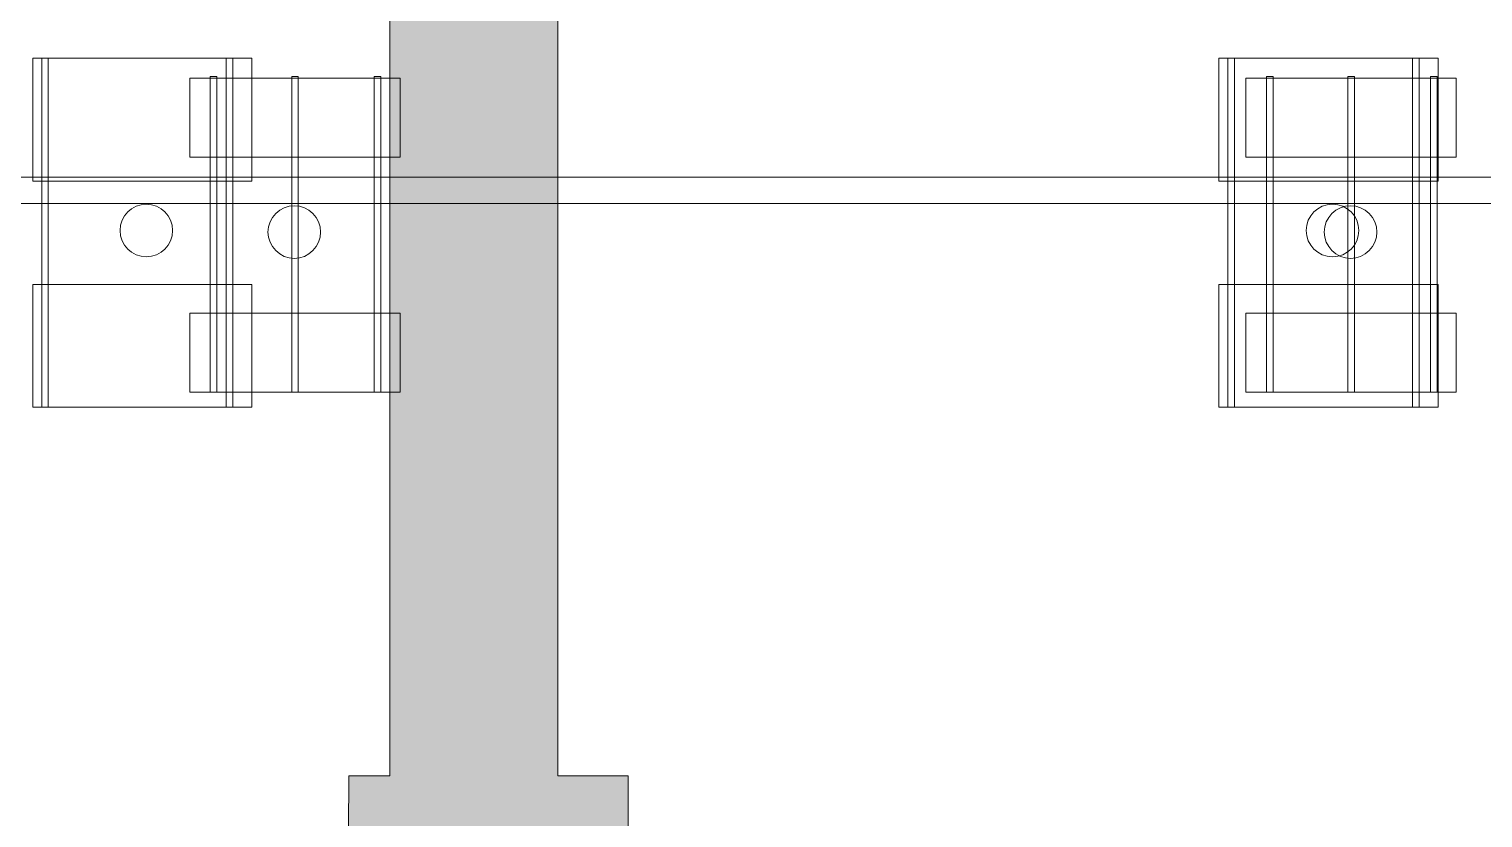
# Model space of a CAD drawing. Header units: inches. Extents: x -10671 to 1761, y -674 to 7170.
# Drawn here: x -3679.6 to -3347.9, y 2934.8 to 3114.8 of the extents above; entities that cross this region are included whole.
import ezdxf

# ---------------------------------------------------------------- set-up
doc = ezdxf.new("R2010")
doc.units = ezdxf.units.IN
doc.header["$LTSCALE"] = 19.2
doc.header["$MEASUREMENT"] = 0
for name, color, linetype, lineweight, true_color in [('PDF', 6, 'Continuous', 5, 0xff00ff), ('Venue-Ceiling-HVAC', 7, 'Continuous', 5, 0xbbbbbb), ('Venue-Rigging Steel-High', 7, 'Continuous', 5, 0x800000)]:
    doc.layers.add(name, color=color, linetype=linetype, lineweight=lineweight, true_color=true_color)
doc.layers.add('Venue-Ceiling-Lights', color=7, linetype='Continuous', lineweight=5)

# ---------------------------------------------------------------- blocks, each defined once
blk = doc.blocks.new('Group-1640-1')
at = {"layer": 'PDF'}
for points, invisible_edges in [([(-3383.96, 3067.36, 398), (-3383.07, 3071.87, 398), (-3381.41, 3073.52, 398), (-3383.96, 3067.36, 398)], 15), ([(-3382.32, 3064.29, 398), (-3383.96, 3067.36, 398), (-3381.41, 3073.52, 398), (-3382.32, 3064.29, 398)], 15), ([(-3383.96, 3069.7, 398), (-3383.62, 3070.83, 398), (-3383.07, 3071.87, 398), (-3383.96, 3069.7, 398)], 12), ([(-3383.96, 3067.36, 398), (-3383.96, 3069.7, 398), (-3383.07, 3071.87, 398), (-3383.96, 3067.36, 398)], 15), ([(-3383.07, 3071.87, 388), (-3383.62, 3070.83, 388), (-3383.96, 3069.7, 388), (-3383.07, 3071.87, 388)], 12), ([(-3383.07, 3071.87, 388), (-3383.96, 3069.7, 388), (-3383.96, 3067.36, 388), (-3383.07, 3071.87, 388)], 15), ([(-3383.07, 3071.87, 388), (-3383.96, 3067.36, 388), (-3382.32, 3064.29, 388), (-3383.07, 3071.87, 388)], 15), ([(-3379.25, 3074.42, 388), (-3381.41, 3073.52, 388), (-3383.07, 3071.87, 388), (-3379.25, 3074.42, 388)], 15), ([(-3374.74, 3073.52, 388), (-3379.25, 3074.42, 388), (-3383.07, 3071.87, 388), (-3374.74, 3073.52, 388)], 15), ([(-3383.07, 3071.87, 398), (-3382.32, 3072.78, 398), (-3381.41, 3073.52, 398), (-3383.07, 3071.87, 398)], 12), ([(-3381.41, 3073.52, 388), (-3382.32, 3072.78, 388), (-3383.07, 3071.87, 388), (-3381.41, 3073.52, 388)], 12), ([(-3375.78, 3062.99, 388), (-3374.74, 3073.52, 388), (-3383.07, 3071.87, 388), (-3375.78, 3062.99, 388)], 15), ([(-3383.07, 3071.87, 388), (-3382.32, 3064.29, 388), (-3375.78, 3062.99, 388), (-3383.07, 3071.87, 388)], 15), ([(-3381.41, 3073.52, 398), (-3372.19, 3067.36, 398), (-3382.32, 3064.29, 398), (-3381.41, 3073.52, 398)], 15), ([(-3381.41, 3073.52, 398), (-3380.37, 3074.08, 398), (-3379.25, 3074.42, 398), (-3381.41, 3073.52, 398)], 12), ([(-3381.41, 3073.52, 398), (-3379.25, 3074.42, 398), (-3376.91, 3074.42, 398), (-3381.41, 3073.52, 398)], 15), ([(-3381.41, 3073.52, 398), (-3376.91, 3074.42, 398), (-3372.19, 3067.36, 398), (-3381.41, 3073.52, 398)], 15), ([(-3379.25, 3074.42, 388), (-3380.37, 3074.08, 388), (-3381.41, 3073.52, 388), (-3379.25, 3074.42, 388)], 12), ([(-3379.25, 3074.42, 398), (-3378.08, 3074.53, 398), (-3376.91, 3074.42, 398), (-3379.25, 3074.42, 398)], 12), ([(-3376.91, 3074.42, 388), (-3378.08, 3074.53, 388), (-3379.25, 3074.42, 388), (-3376.91, 3074.42, 388)], 12), ([(-3374.74, 3073.52, 388), (-3376.91, 3074.42, 388), (-3379.25, 3074.42, 388), (-3374.74, 3073.52, 388)], 15), ([(-3376.91, 3074.42, 398), (-3375.78, 3074.08, 398), (-3374.74, 3073.52, 398), (-3376.91, 3074.42, 398)], 12), ([(-3376.91, 3074.42, 398), (-3374.74, 3073.52, 398), (-3373.09, 3071.87, 398), (-3376.91, 3074.42, 398)], 15), ([(-3376.91, 3074.42, 398), (-3373.09, 3071.87, 398), (-3372.19, 3067.36, 398), (-3376.91, 3074.42, 398)], 15), ([(-3374.74, 3073.52, 388), (-3375.78, 3074.08, 388), (-3376.91, 3074.42, 388), (-3374.74, 3073.52, 388)], 12), ([(-3375.78, 3062.99, 388), (-3372.19, 3067.36, 388), (-3374.74, 3073.52, 388), (-3375.78, 3062.99, 388)], 15), ([(-3374.74, 3073.52, 398), (-3373.83, 3072.78, 398), (-3373.09, 3071.87, 398), (-3374.74, 3073.52, 398)], 12), ([(-3373.09, 3071.87, 388), (-3373.83, 3072.78, 388), (-3374.74, 3073.52, 388), (-3373.09, 3071.87, 388)], 12), ([(-3372.19, 3067.36, 388), (-3373.09, 3071.87, 388), (-3374.74, 3073.52, 388), (-3372.19, 3067.36, 388)], 15), ([(-3373.09, 3071.87, 398), (-3372.53, 3070.83, 398), (-3372.19, 3069.7, 398), (-3373.09, 3071.87, 398)], 12), ([(-3373.09, 3071.87, 398), (-3372.19, 3069.7, 398), (-3372.19, 3067.36, 398), (-3373.09, 3071.87, 398)], 15), ([(-3372.19, 3069.7, 388), (-3372.53, 3070.83, 388), (-3373.09, 3071.87, 388), (-3372.19, 3069.7, 388)], 12), ([(-3372.19, 3067.36, 388), (-3372.19, 3069.7, 388), (-3373.09, 3071.87, 388), (-3372.19, 3067.36, 388)], 15), ([(-3383.96, 3067.36, 398), (-3384.08, 3068.53, 398), (-3383.96, 3069.7, 398), (-3383.96, 3067.36, 398)], 12), ([(-3383.96, 3069.7, 388), (-3384.08, 3068.53, 388), (-3383.96, 3067.36, 388), (-3383.96, 3069.7, 388)], 12), ([(-3372.19, 3069.7, 398), (-3372.08, 3068.53, 398), (-3372.19, 3067.36, 398), (-3372.19, 3069.7, 398)], 12), ([(-3372.19, 3067.36, 388), (-3372.08, 3068.53, 388), (-3372.19, 3069.7, 388), (-3372.19, 3067.36, 388)], 12), ([(-3382.32, 3064.29, 398), (-3383.62, 3066.24, 398), (-3383.96, 3067.36, 398), (-3382.32, 3064.29, 398)], 13), ([(-3383.96, 3067.36, 388), (-3383.62, 3066.24, 388), (-3382.32, 3064.29, 388), (-3383.96, 3067.36, 388)], 14), ([(-3382.32, 3064.29, 398), (-3383.07, 3065.2, 398), (-3383.62, 3066.24, 398), (-3382.32, 3064.29, 398)], 12), ([(-3383.62, 3066.24, 388), (-3383.07, 3065.2, 388), (-3382.32, 3064.29, 388), (-3383.62, 3066.24, 388)], 12), ([(-3372.19, 3067.36, 398), (-3375.78, 3062.99, 398), (-3382.32, 3064.29, 398), (-3372.19, 3067.36, 398)], 15), ([(-3372.19, 3067.36, 398), (-3373.83, 3064.29, 398), (-3375.78, 3062.99, 398), (-3372.19, 3067.36, 398)], 15), ([(-3375.78, 3062.99, 388), (-3373.83, 3064.29, 388), (-3372.19, 3067.36, 388), (-3375.78, 3062.99, 388)], 15), ([(-3372.19, 3067.36, 398), (-3372.53, 3066.24, 398), (-3373.83, 3064.29, 398), (-3372.19, 3067.36, 398)], 14), ([(-3373.83, 3064.29, 388), (-3372.53, 3066.24, 388), (-3372.19, 3067.36, 388), (-3373.83, 3064.29, 388)], 13), ([(-3372.53, 3066.24, 398), (-3373.09, 3065.2, 398), (-3373.83, 3064.29, 398), (-3372.53, 3066.24, 398)], 12), ([(-3373.83, 3064.29, 388), (-3373.09, 3065.2, 388), (-3372.53, 3066.24, 388), (-3373.83, 3064.29, 388)], 12), ([(-3379.25, 3062.65, 398), (-3381.41, 3063.54, 398), (-3382.32, 3064.29, 398), (-3379.25, 3062.65, 398)], 13), ([(-3375.78, 3062.99, 398), (-3379.25, 3062.65, 398), (-3382.32, 3064.29, 398), (-3375.78, 3062.99, 398)], 15), ([(-3382.32, 3064.29, 388), (-3381.41, 3063.54, 388), (-3379.25, 3062.65, 388), (-3382.32, 3064.29, 388)], 14), ([(-3382.32, 3064.29, 388), (-3379.25, 3062.65, 388), (-3375.78, 3062.99, 388), (-3382.32, 3064.29, 388)], 15), ([(-3379.25, 3062.65, 398), (-3380.37, 3062.99, 398), (-3381.41, 3063.54, 398), (-3379.25, 3062.65, 398)], 12), ([(-3381.41, 3063.54, 388), (-3380.37, 3062.99, 388), (-3379.25, 3062.65, 388), (-3381.41, 3063.54, 388)], 12), ([(-3375.78, 3062.99, 398), (-3376.91, 3062.65, 398), (-3379.25, 3062.65, 398), (-3375.78, 3062.99, 398)], 14), ([(-3379.25, 3062.65, 388), (-3376.91, 3062.65, 388), (-3375.78, 3062.99, 388), (-3379.25, 3062.65, 388)], 13), ([(-3376.91, 3062.65, 398), (-3378.08, 3062.53, 398), (-3379.25, 3062.65, 398), (-3376.91, 3062.65, 398)], 12), ([(-3379.25, 3062.65, 388), (-3378.08, 3062.53, 388), (-3376.91, 3062.65, 388), (-3379.25, 3062.65, 388)], 12), ([(-3373.83, 3064.29, 398), (-3374.74, 3063.54, 398), (-3375.78, 3062.99, 398), (-3373.83, 3064.29, 398)], 12), ([(-3375.78, 3062.99, 388), (-3374.74, 3063.54, 388), (-3373.83, 3064.29, 388), (-3375.78, 3062.99, 388)], 12)]:
    blk.add_3dface(points, dxfattribs=dict(at, invisible_edges=invisible_edges))
for points in [[(-3383.62, 3070.83, 388), (-3383.62, 3070.83, 398), (-3383.07, 3071.87, 398), (-3383.07, 3071.87, 388)], [(-3383.07, 3071.87, 388), (-3383.07, 3071.87, 398), (-3382.32, 3072.78, 398), (-3382.32, 3072.78, 388)], [(-3382.32, 3072.78, 388), (-3382.32, 3072.78, 398), (-3381.41, 3073.52, 398), (-3381.41, 3073.52, 388)], [(-3381.41, 3073.52, 388), (-3381.41, 3073.52, 398), (-3380.37, 3074.08, 398), (-3380.37, 3074.08, 388)], [(-3380.37, 3074.08, 388), (-3380.37, 3074.08, 398), (-3379.25, 3074.42, 398), (-3379.25, 3074.42, 388)], [(-3379.25, 3074.42, 388), (-3379.25, 3074.42, 398), (-3378.08, 3074.53, 398), (-3378.08, 3074.53, 388)], [(-3378.08, 3074.53, 388), (-3378.08, 3074.53, 398), (-3376.91, 3074.42, 398), (-3376.91, 3074.42, 388)], [(-3376.91, 3074.42, 388), (-3376.91, 3074.42, 398), (-3375.78, 3074.08, 398), (-3375.78, 3074.08, 388)], [(-3375.78, 3074.08, 388), (-3375.78, 3074.08, 398), (-3374.74, 3073.52, 398), (-3374.74, 3073.52, 388)], [(-3374.74, 3073.52, 388), (-3374.74, 3073.52, 398), (-3373.83, 3072.78, 398), (-3373.83, 3072.78, 388)], [(-3373.83, 3072.78, 388), (-3373.83, 3072.78, 398), (-3373.09, 3071.87, 398), (-3373.09, 3071.87, 388)], [(-3373.09, 3071.87, 388), (-3373.09, 3071.87, 398), (-3372.53, 3070.83, 398), (-3372.53, 3070.83, 388)], [(-3384.08, 3068.53, 388), (-3384.08, 3068.53, 398), (-3383.96, 3069.7, 398), (-3383.96, 3069.7, 388)], [(-3383.96, 3067.36, 388), (-3383.96, 3067.36, 398), (-3384.08, 3068.53, 398), (-3384.08, 3068.53, 388)], [(-3383.96, 3069.7, 388), (-3383.96, 3069.7, 398), (-3383.62, 3070.83, 398), (-3383.62, 3070.83, 388)], [(-3372.53, 3070.83, 388), (-3372.53, 3070.83, 398), (-3372.19, 3069.7, 398), (-3372.19, 3069.7, 388)], [(-3372.19, 3069.7, 388), (-3372.19, 3069.7, 398), (-3372.08, 3068.53, 398), (-3372.08, 3068.53, 388)], [(-3372.08, 3068.53, 388), (-3372.08, 3068.53, 398), (-3372.19, 3067.36, 398), (-3372.19, 3067.36, 388)], [(-3383.62, 3066.24, 388), (-3383.62, 3066.24, 398), (-3383.96, 3067.36, 398), (-3383.96, 3067.36, 388)], [(-3383.07, 3065.2, 388), (-3383.07, 3065.2, 398), (-3383.62, 3066.24, 398), (-3383.62, 3066.24, 388)], [(-3382.32, 3064.29, 388), (-3382.32, 3064.29, 398), (-3383.07, 3065.2, 398), (-3383.07, 3065.2, 388)], [(-3373.09, 3065.2, 388), (-3373.09, 3065.2, 398), (-3373.83, 3064.29, 398), (-3373.83, 3064.29, 388)], [(-3372.53, 3066.24, 388), (-3372.53, 3066.24, 398), (-3373.09, 3065.2, 398), (-3373.09, 3065.2, 388)], [(-3372.19, 3067.36, 388), (-3372.19, 3067.36, 398), (-3372.53, 3066.24, 398), (-3372.53, 3066.24, 388)], [(-3381.41, 3063.54, 388), (-3381.41, 3063.54, 398), (-3382.32, 3064.29, 398), (-3382.32, 3064.29, 388)], [(-3380.37, 3062.99, 388), (-3380.37, 3062.99, 398), (-3381.41, 3063.54, 398), (-3381.41, 3063.54, 388)], [(-3379.25, 3062.65, 388), (-3379.25, 3062.65, 398), (-3380.37, 3062.99, 398), (-3380.37, 3062.99, 388)], [(-3378.08, 3062.53, 388), (-3378.08, 3062.53, 398), (-3379.25, 3062.65, 398), (-3379.25, 3062.65, 388)], [(-3376.91, 3062.65, 388), (-3376.91, 3062.65, 398), (-3378.08, 3062.53, 398), (-3378.08, 3062.53, 388)], [(-3375.78, 3062.99, 388), (-3375.78, 3062.99, 398), (-3376.91, 3062.65, 398), (-3376.91, 3062.65, 388)], [(-3374.74, 3063.54, 388), (-3374.74, 3063.54, 398), (-3375.78, 3062.99, 398), (-3375.78, 3062.99, 388)], [(-3373.83, 3064.29, 388), (-3373.83, 3064.29, 398), (-3374.74, 3063.54, 398), (-3374.74, 3063.54, 388)]]:
    blk.add_3dface(points, dxfattribs=at)
blk = doc.blocks.new('Group-1641-1')
at = {"layer": 'PDF'}
for points in [[(-3401.95, 3103.64, 393.91), (-3401.95, 3103.64, 397.91), (-3353.95, 3103.64, 397.91), (-3353.95, 3103.64, 393.91)], [(-3401.95, 3085.64, 393.91), (-3401.95, 3085.64, 397.91), (-3401.95, 3103.64, 397.91), (-3401.95, 3103.64, 393.91)], [(-3353.95, 3103.64, 397.91), (-3401.95, 3103.64, 397.91), (-3401.95, 3085.64, 397.91), (-3353.95, 3085.64, 397.91)], [(-3353.95, 3085.64, 393.91), (-3401.95, 3085.64, 393.91), (-3401.95, 3103.64, 393.91), (-3353.95, 3103.64, 393.91)], [(-3353.95, 3103.64, 393.91), (-3353.95, 3103.64, 397.91), (-3353.95, 3085.64, 397.91), (-3353.95, 3085.64, 393.91)], [(-3353.95, 3085.64, 393.91), (-3353.95, 3085.64, 397.91), (-3401.95, 3085.64, 397.91), (-3401.95, 3085.64, 393.91)]]:
    blk.add_3dface(points, dxfattribs=at)
blk = doc.blocks.new('Group-1642-1')
at = {"layer": 'PDF'}
for points in [[(-3359.85, 3104.03, 397.97), (-3359.85, 3104.03, 398.97), (-3358.35, 3104.03, 398.97), (-3358.35, 3104.03, 397.97)], [(-3359.85, 3032.03, 397.97), (-3359.85, 3032.03, 398.97), (-3359.85, 3104.03, 398.97), (-3359.85, 3104.03, 397.97)], [(-3358.35, 3104.03, 398.97), (-3359.85, 3104.03, 398.97), (-3359.85, 3032.03, 398.97), (-3358.35, 3032.03, 398.97)], [(-3358.35, 3032.03, 397.97), (-3359.85, 3032.03, 397.97), (-3359.85, 3104.03, 397.97), (-3358.35, 3104.03, 397.97)], [(-3358.35, 3104.03, 397.97), (-3358.35, 3104.03, 398.97), (-3358.35, 3032.03, 398.97), (-3358.35, 3032.03, 397.97)], [(-3358.35, 3032.03, 397.97), (-3358.35, 3032.03, 398.97), (-3359.85, 3032.03, 398.97), (-3359.85, 3032.03, 397.97)]]:
    blk.add_3dface(points, dxfattribs=at)
blk = doc.blocks.new('Group-1643-1')
at = {"layer": 'PDF'}
for points in [[(-3378.67, 3104.03, 397.97), (-3378.67, 3104.03, 398.97), (-3377.17, 3104.03, 398.97), (-3377.17, 3104.03, 397.97)], [(-3378.67, 3032.03, 397.97), (-3378.67, 3032.03, 398.97), (-3378.67, 3104.03, 398.97), (-3378.67, 3104.03, 397.97)], [(-3377.17, 3104.03, 398.97), (-3378.67, 3104.03, 398.97), (-3378.67, 3032.03, 398.97), (-3377.17, 3032.03, 398.97)], [(-3377.17, 3032.03, 397.97), (-3378.67, 3032.03, 397.97), (-3378.67, 3104.03, 397.97), (-3377.17, 3104.03, 397.97)], [(-3377.17, 3104.03, 397.97), (-3377.17, 3104.03, 398.97), (-3377.17, 3032.03, 398.97), (-3377.17, 3032.03, 397.97)], [(-3377.17, 3032.03, 397.97), (-3377.17, 3032.03, 398.97), (-3378.67, 3032.03, 398.97), (-3378.67, 3032.03, 397.97)]]:
    blk.add_3dface(points, dxfattribs=at)
blk = doc.blocks.new('Group-1644-1')
at = {"layer": 'PDF'}
for points in [[(-3397.26, 3104.03, 397.97), (-3397.26, 3104.03, 398.97), (-3395.76, 3104.03, 398.97), (-3395.76, 3104.03, 397.97)], [(-3397.26, 3032.03, 397.97), (-3397.26, 3032.03, 398.97), (-3397.26, 3104.03, 398.97), (-3397.26, 3104.03, 397.97)], [(-3395.76, 3104.03, 398.97), (-3397.26, 3104.03, 398.97), (-3397.26, 3032.03, 398.97), (-3395.76, 3032.03, 398.97)], [(-3395.76, 3032.03, 397.97), (-3397.26, 3032.03, 397.97), (-3397.26, 3104.03, 397.97), (-3395.76, 3104.03, 397.97)], [(-3395.76, 3104.03, 397.97), (-3395.76, 3104.03, 398.97), (-3395.76, 3032.03, 398.97), (-3395.76, 3032.03, 397.97)], [(-3395.76, 3032.03, 397.97), (-3395.76, 3032.03, 398.97), (-3397.26, 3032.03, 398.97), (-3397.26, 3032.03, 397.97)]]:
    blk.add_3dface(points, dxfattribs=at)
blk = doc.blocks.new('Group-1645-1')
at = {"layer": 'PDF'}
for points in [[(-3401.95, 3050.01, 393.91), (-3401.95, 3050.01, 397.91), (-3353.95, 3050.01, 397.91), (-3353.95, 3050.01, 393.91)], [(-3401.95, 3032.01, 393.91), (-3401.95, 3032.01, 397.91), (-3401.95, 3050.01, 397.91), (-3401.95, 3050.01, 393.91)], [(-3353.95, 3050.01, 397.91), (-3401.95, 3050.01, 397.91), (-3401.95, 3032.01, 397.91), (-3353.95, 3032.01, 397.91)], [(-3353.95, 3032.01, 393.91), (-3401.95, 3032.01, 393.91), (-3401.95, 3050.01, 393.91), (-3353.95, 3050.01, 393.91)], [(-3353.95, 3050.01, 393.91), (-3353.95, 3050.01, 397.91), (-3353.95, 3032.01, 397.91), (-3353.95, 3032.01, 393.91)], [(-3353.95, 3032.01, 393.91), (-3353.95, 3032.01, 397.91), (-3401.95, 3032.01, 397.91), (-3401.95, 3032.01, 393.91)]]:
    blk.add_3dface(points, dxfattribs=at)
blk = doc.blocks.new('Group-1646-1')
at = {"layer": 'PDF'}
for name in ['Group-1641-1', 'Group-1644-1', 'Group-1643-1', 'Group-1642-1', 'Group-1640-1', 'Group-1645-1']:
    blk.add_blockref(name, (0, 0), dxfattribs=at)
blk = doc.blocks.new('Group-1731-1')
at = {"layer": 'PDF'}
for points, invisible_edges in [([(-3624.96, 3069.7, 398), (-3624.62, 3070.83, 398), (-3624.07, 3071.87, 398), (-3624.96, 3069.7, 398)], 12), ([(-3624.96, 3067.36, 398), (-3624.96, 3069.7, 398), (-3624.07, 3071.87, 398), (-3624.96, 3067.36, 398)], 15), ([(-3623.32, 3064.29, 398), (-3624.96, 3067.36, 398), (-3624.07, 3071.87, 398), (-3623.32, 3064.29, 398)], 15), ([(-3624.07, 3071.87, 388), (-3624.62, 3070.83, 388), (-3624.96, 3069.7, 388), (-3624.07, 3071.87, 388)], 12), ([(-3624.07, 3071.87, 388), (-3624.96, 3069.7, 388), (-3624.96, 3067.36, 388), (-3624.07, 3071.87, 388)], 15), ([(-3624.07, 3071.87, 388), (-3624.96, 3067.36, 388), (-3623.32, 3064.29, 388), (-3624.07, 3071.87, 388)], 15), ([(-3624.07, 3071.87, 398), (-3622.41, 3073.52, 398), (-3619.08, 3074.53, 398), (-3624.07, 3071.87, 398)], 15), ([(-3624.07, 3071.87, 398), (-3619.08, 3074.53, 398), (-3614.09, 3071.87, 398), (-3624.07, 3071.87, 398)], 15), ([(-3619.08, 3074.53, 388), (-3622.41, 3073.52, 388), (-3624.07, 3071.87, 388), (-3619.08, 3074.53, 388)], 15), ([(-3614.09, 3071.87, 388), (-3619.08, 3074.53, 388), (-3624.07, 3071.87, 388), (-3614.09, 3071.87, 388)], 15), ([(-3624.07, 3071.87, 398), (-3623.32, 3072.78, 398), (-3622.41, 3073.52, 398), (-3624.07, 3071.87, 398)], 12), ([(-3622.41, 3073.52, 388), (-3623.32, 3072.78, 388), (-3624.07, 3071.87, 388), (-3622.41, 3073.52, 388)], 12), ([(-3623.32, 3064.29, 398), (-3624.07, 3071.87, 398), (-3614.09, 3071.87, 398), (-3623.32, 3064.29, 398)], 15), ([(-3624.07, 3071.87, 388), (-3623.32, 3064.29, 388), (-3614.83, 3064.29, 388), (-3624.07, 3071.87, 388)], 15), ([(-3614.83, 3064.29, 388), (-3614.09, 3071.87, 388), (-3624.07, 3071.87, 388), (-3614.83, 3064.29, 388)], 15), ([(-3614.09, 3071.87, 398), (-3614.83, 3064.29, 398), (-3623.32, 3064.29, 398), (-3614.09, 3071.87, 398)], 15), ([(-3622.41, 3073.52, 398), (-3620.25, 3074.42, 398), (-3619.08, 3074.53, 398), (-3622.41, 3073.52, 398)], 13), ([(-3619.08, 3074.53, 388), (-3620.25, 3074.42, 388), (-3622.41, 3073.52, 388), (-3619.08, 3074.53, 388)], 14), ([(-3622.41, 3073.52, 398), (-3621.37, 3074.08, 398), (-3620.25, 3074.42, 398), (-3622.41, 3073.52, 398)], 12), ([(-3620.25, 3074.42, 388), (-3621.37, 3074.08, 388), (-3622.41, 3073.52, 388), (-3620.25, 3074.42, 388)], 12), ([(-3619.08, 3074.53, 398), (-3617.91, 3074.42, 398), (-3616.78, 3074.08, 398), (-3619.08, 3074.53, 398)], 12), ([(-3619.08, 3074.53, 398), (-3616.78, 3074.08, 398), (-3615.74, 3073.52, 398), (-3619.08, 3074.53, 398)], 13), ([(-3619.08, 3074.53, 398), (-3615.74, 3073.52, 398), (-3614.09, 3071.87, 398), (-3619.08, 3074.53, 398)], 15), ([(-3616.78, 3074.08, 388), (-3617.91, 3074.42, 388), (-3619.08, 3074.53, 388), (-3616.78, 3074.08, 388)], 12), ([(-3615.74, 3073.52, 388), (-3616.78, 3074.08, 388), (-3619.08, 3074.53, 388), (-3615.74, 3073.52, 388)], 14), ([(-3614.09, 3071.87, 388), (-3615.74, 3073.52, 388), (-3619.08, 3074.53, 388), (-3614.09, 3071.87, 388)], 15), ([(-3615.74, 3073.52, 398), (-3614.83, 3072.78, 398), (-3614.09, 3071.87, 398), (-3615.74, 3073.52, 398)], 12), ([(-3614.09, 3071.87, 388), (-3614.83, 3072.78, 388), (-3615.74, 3073.52, 388), (-3614.09, 3071.87, 388)], 12), ([(-3614.09, 3071.87, 398), (-3613.19, 3067.36, 398), (-3614.83, 3064.29, 398), (-3614.09, 3071.87, 398)], 15), ([(-3614.83, 3064.29, 388), (-3613.19, 3067.36, 388), (-3614.09, 3071.87, 388), (-3614.83, 3064.29, 388)], 15), ([(-3614.09, 3071.87, 398), (-3613.53, 3070.83, 398), (-3613.19, 3069.7, 398), (-3614.09, 3071.87, 398)], 12), ([(-3614.09, 3071.87, 398), (-3613.19, 3069.7, 398), (-3613.19, 3067.36, 398), (-3614.09, 3071.87, 398)], 15), ([(-3613.19, 3069.7, 388), (-3613.53, 3070.83, 388), (-3614.09, 3071.87, 388), (-3613.19, 3069.7, 388)], 12), ([(-3613.19, 3067.36, 388), (-3613.19, 3069.7, 388), (-3614.09, 3071.87, 388), (-3613.19, 3067.36, 388)], 15), ([(-3624.96, 3067.36, 398), (-3625.08, 3068.53, 398), (-3624.96, 3069.7, 398), (-3624.96, 3067.36, 398)], 12), ([(-3624.96, 3069.7, 388), (-3625.08, 3068.53, 388), (-3624.96, 3067.36, 388), (-3624.96, 3069.7, 388)], 12), ([(-3613.19, 3069.7, 398), (-3613.08, 3068.53, 398), (-3613.19, 3067.36, 398), (-3613.19, 3069.7, 398)], 12), ([(-3613.19, 3067.36, 388), (-3613.08, 3068.53, 388), (-3613.19, 3069.7, 388), (-3613.19, 3067.36, 388)], 12), ([(-3623.32, 3064.29, 398), (-3624.62, 3066.24, 398), (-3624.96, 3067.36, 398), (-3623.32, 3064.29, 398)], 13), ([(-3624.96, 3067.36, 388), (-3624.62, 3066.24, 388), (-3623.32, 3064.29, 388), (-3624.96, 3067.36, 388)], 14), ([(-3623.32, 3064.29, 398), (-3624.07, 3065.2, 398), (-3624.62, 3066.24, 398), (-3623.32, 3064.29, 398)], 12), ([(-3624.62, 3066.24, 388), (-3624.07, 3065.2, 388), (-3623.32, 3064.29, 388), (-3624.62, 3066.24, 388)], 12), ([(-3613.19, 3067.36, 398), (-3613.53, 3066.24, 398), (-3614.83, 3064.29, 398), (-3613.19, 3067.36, 398)], 14), ([(-3614.83, 3064.29, 388), (-3613.53, 3066.24, 388), (-3613.19, 3067.36, 388), (-3614.83, 3064.29, 388)], 13), ([(-3613.53, 3066.24, 398), (-3614.09, 3065.2, 398), (-3614.83, 3064.29, 398), (-3613.53, 3066.24, 398)], 12), ([(-3614.83, 3064.29, 388), (-3614.09, 3065.2, 388), (-3613.53, 3066.24, 388), (-3614.83, 3064.29, 388)], 12), ([(-3619.08, 3062.53, 398), (-3622.41, 3063.54, 398), (-3623.32, 3064.29, 398), (-3619.08, 3062.53, 398)], 13), ([(-3614.83, 3064.29, 398), (-3619.08, 3062.53, 398), (-3623.32, 3064.29, 398), (-3614.83, 3064.29, 398)], 15), ([(-3623.32, 3064.29, 388), (-3622.41, 3063.54, 388), (-3619.08, 3062.53, 388), (-3623.32, 3064.29, 388)], 14), ([(-3623.32, 3064.29, 388), (-3619.08, 3062.53, 388), (-3614.83, 3064.29, 388), (-3623.32, 3064.29, 388)], 15), ([(-3620.25, 3062.65, 398), (-3621.37, 3062.99, 398), (-3622.41, 3063.54, 398), (-3620.25, 3062.65, 398)], 12), ([(-3619.08, 3062.53, 398), (-3620.25, 3062.65, 398), (-3622.41, 3063.54, 398), (-3619.08, 3062.53, 398)], 14), ([(-3622.41, 3063.54, 388), (-3621.37, 3062.99, 388), (-3620.25, 3062.65, 388), (-3622.41, 3063.54, 388)], 12), ([(-3622.41, 3063.54, 388), (-3620.25, 3062.65, 388), (-3619.08, 3062.53, 388), (-3622.41, 3063.54, 388)], 13), ([(-3614.83, 3064.29, 398), (-3616.78, 3062.99, 398), (-3619.08, 3062.53, 398), (-3614.83, 3064.29, 398)], 15), ([(-3619.08, 3062.53, 388), (-3616.78, 3062.99, 388), (-3614.83, 3064.29, 388), (-3619.08, 3062.53, 388)], 15), ([(-3616.78, 3062.99, 398), (-3617.91, 3062.65, 398), (-3619.08, 3062.53, 398), (-3616.78, 3062.99, 398)], 12), ([(-3619.08, 3062.53, 388), (-3617.91, 3062.65, 388), (-3616.78, 3062.99, 388), (-3619.08, 3062.53, 388)], 12), ([(-3614.83, 3064.29, 398), (-3615.74, 3063.54, 398), (-3616.78, 3062.99, 398), (-3614.83, 3064.29, 398)], 12), ([(-3616.78, 3062.99, 388), (-3615.74, 3063.54, 388), (-3614.83, 3064.29, 388), (-3616.78, 3062.99, 388)], 12)]:
    blk.add_3dface(points, dxfattribs=dict(at, invisible_edges=invisible_edges))
for points in [[(-3624.62, 3070.83, 388), (-3624.62, 3070.83, 398), (-3624.07, 3071.87, 398), (-3624.07, 3071.87, 388)], [(-3624.07, 3071.87, 388), (-3624.07, 3071.87, 398), (-3623.32, 3072.78, 398), (-3623.32, 3072.78, 388)], [(-3623.32, 3072.78, 388), (-3623.32, 3072.78, 398), (-3622.41, 3073.52, 398), (-3622.41, 3073.52, 388)], [(-3622.41, 3073.52, 388), (-3622.41, 3073.52, 398), (-3621.37, 3074.08, 398), (-3621.37, 3074.08, 388)], [(-3621.37, 3074.08, 388), (-3621.37, 3074.08, 398), (-3620.25, 3074.42, 398), (-3620.25, 3074.42, 388)], [(-3620.25, 3074.42, 388), (-3620.25, 3074.42, 398), (-3619.08, 3074.53, 398), (-3619.08, 3074.53, 388)], [(-3619.08, 3074.53, 388), (-3619.08, 3074.53, 398), (-3617.91, 3074.42, 398), (-3617.91, 3074.42, 388)], [(-3617.91, 3074.42, 388), (-3617.91, 3074.42, 398), (-3616.78, 3074.08, 398), (-3616.78, 3074.08, 388)], [(-3616.78, 3074.08, 388), (-3616.78, 3074.08, 398), (-3615.74, 3073.52, 398), (-3615.74, 3073.52, 388)], [(-3615.74, 3073.52, 388), (-3615.74, 3073.52, 398), (-3614.83, 3072.78, 398), (-3614.83, 3072.78, 388)], [(-3614.83, 3072.78, 388), (-3614.83, 3072.78, 398), (-3614.09, 3071.87, 398), (-3614.09, 3071.87, 388)], [(-3614.09, 3071.87, 388), (-3614.09, 3071.87, 398), (-3613.53, 3070.83, 398), (-3613.53, 3070.83, 388)], [(-3625.08, 3068.53, 388), (-3625.08, 3068.53, 398), (-3624.96, 3069.7, 398), (-3624.96, 3069.7, 388)], [(-3624.96, 3067.36, 388), (-3624.96, 3067.36, 398), (-3625.08, 3068.53, 398), (-3625.08, 3068.53, 388)], [(-3624.96, 3069.7, 388), (-3624.96, 3069.7, 398), (-3624.62, 3070.83, 398), (-3624.62, 3070.83, 388)], [(-3613.53, 3070.83, 388), (-3613.53, 3070.83, 398), (-3613.19, 3069.7, 398), (-3613.19, 3069.7, 388)], [(-3613.19, 3069.7, 388), (-3613.19, 3069.7, 398), (-3613.08, 3068.53, 398), (-3613.08, 3068.53, 388)], [(-3613.08, 3068.53, 388), (-3613.08, 3068.53, 398), (-3613.19, 3067.36, 398), (-3613.19, 3067.36, 388)], [(-3624.62, 3066.24, 388), (-3624.62, 3066.24, 398), (-3624.96, 3067.36, 398), (-3624.96, 3067.36, 388)], [(-3624.07, 3065.2, 388), (-3624.07, 3065.2, 398), (-3624.62, 3066.24, 398), (-3624.62, 3066.24, 388)], [(-3623.32, 3064.29, 388), (-3623.32, 3064.29, 398), (-3624.07, 3065.2, 398), (-3624.07, 3065.2, 388)], [(-3614.09, 3065.2, 388), (-3614.09, 3065.2, 398), (-3614.83, 3064.29, 398), (-3614.83, 3064.29, 388)], [(-3613.53, 3066.24, 388), (-3613.53, 3066.24, 398), (-3614.09, 3065.2, 398), (-3614.09, 3065.2, 388)], [(-3613.19, 3067.36, 388), (-3613.19, 3067.36, 398), (-3613.53, 3066.24, 398), (-3613.53, 3066.24, 388)], [(-3622.41, 3063.54, 388), (-3622.41, 3063.54, 398), (-3623.32, 3064.29, 398), (-3623.32, 3064.29, 388)], [(-3621.37, 3062.99, 388), (-3621.37, 3062.99, 398), (-3622.41, 3063.54, 398), (-3622.41, 3063.54, 388)], [(-3620.25, 3062.65, 388), (-3620.25, 3062.65, 398), (-3621.37, 3062.99, 398), (-3621.37, 3062.99, 388)], [(-3619.08, 3062.53, 388), (-3619.08, 3062.53, 398), (-3620.25, 3062.65, 398), (-3620.25, 3062.65, 388)], [(-3617.91, 3062.65, 388), (-3617.91, 3062.65, 398), (-3619.08, 3062.53, 398), (-3619.08, 3062.53, 388)], [(-3616.78, 3062.99, 388), (-3616.78, 3062.99, 398), (-3617.91, 3062.65, 398), (-3617.91, 3062.65, 388)], [(-3615.74, 3063.54, 388), (-3615.74, 3063.54, 398), (-3616.78, 3062.99, 398), (-3616.78, 3062.99, 388)], [(-3614.83, 3064.29, 388), (-3614.83, 3064.29, 398), (-3615.74, 3063.54, 398), (-3615.74, 3063.54, 388)]]:
    blk.add_3dface(points, dxfattribs=at)
blk = doc.blocks.new('Group-1732-1')
at = {"layer": 'PDF'}
for points in [[(-3642.95, 3103.64, 393.91), (-3642.95, 3103.64, 397.91), (-3594.95, 3103.64, 397.91), (-3594.95, 3103.64, 393.91)], [(-3642.95, 3085.64, 393.91), (-3642.95, 3085.64, 397.91), (-3642.95, 3103.64, 397.91), (-3642.95, 3103.64, 393.91)], [(-3594.95, 3103.64, 397.91), (-3642.95, 3103.64, 397.91), (-3642.95, 3085.64, 397.91), (-3594.95, 3085.64, 397.91)], [(-3594.95, 3085.64, 393.91), (-3642.95, 3085.64, 393.91), (-3642.95, 3103.64, 393.91), (-3594.95, 3103.64, 393.91)], [(-3594.95, 3103.64, 393.91), (-3594.95, 3103.64, 397.91), (-3594.95, 3085.64, 397.91), (-3594.95, 3085.64, 393.91)], [(-3594.95, 3085.64, 393.91), (-3594.95, 3085.64, 397.91), (-3642.95, 3085.64, 397.91), (-3642.95, 3085.64, 393.91)]]:
    blk.add_3dface(points, dxfattribs=at)
blk = doc.blocks.new('Group-1733-1')
at = {"layer": 'PDF'}
for points in [[(-3600.85, 3104.03, 397.97), (-3600.85, 3104.03, 398.97), (-3599.35, 3104.03, 398.97), (-3599.35, 3104.03, 397.97)], [(-3600.85, 3032.03, 397.97), (-3600.85, 3032.03, 398.97), (-3600.85, 3104.03, 398.97), (-3600.85, 3104.03, 397.97)], [(-3599.35, 3104.03, 398.97), (-3600.85, 3104.03, 398.97), (-3600.85, 3032.03, 398.97), (-3599.35, 3032.03, 398.97)], [(-3599.35, 3032.03, 397.97), (-3600.85, 3032.03, 397.97), (-3600.85, 3104.03, 397.97), (-3599.35, 3104.03, 397.97)], [(-3599.35, 3104.03, 397.97), (-3599.35, 3104.03, 398.97), (-3599.35, 3032.03, 398.97), (-3599.35, 3032.03, 397.97)], [(-3599.35, 3032.03, 397.97), (-3599.35, 3032.03, 398.97), (-3600.85, 3032.03, 398.97), (-3600.85, 3032.03, 397.97)]]:
    blk.add_3dface(points, dxfattribs=at)
blk = doc.blocks.new('Group-1734-1')
at = {"layer": 'PDF'}
for points in [[(-3619.67, 3104.03, 397.97), (-3619.67, 3104.03, 398.97), (-3618.17, 3104.03, 398.97), (-3618.17, 3104.03, 397.97)], [(-3619.67, 3032.03, 397.97), (-3619.67, 3032.03, 398.97), (-3619.67, 3104.03, 398.97), (-3619.67, 3104.03, 397.97)], [(-3618.17, 3104.03, 398.97), (-3619.67, 3104.03, 398.97), (-3619.67, 3032.03, 398.97), (-3618.17, 3032.03, 398.97)], [(-3618.17, 3032.03, 397.97), (-3619.67, 3032.03, 397.97), (-3619.67, 3104.03, 397.97), (-3618.17, 3104.03, 397.97)], [(-3618.17, 3104.03, 397.97), (-3618.17, 3104.03, 398.97), (-3618.17, 3032.03, 398.97), (-3618.17, 3032.03, 397.97)], [(-3618.17, 3032.03, 397.97), (-3618.17, 3032.03, 398.97), (-3619.67, 3032.03, 398.97), (-3619.67, 3032.03, 397.97)]]:
    blk.add_3dface(points, dxfattribs=at)
blk = doc.blocks.new('Group-1735-1')
at = {"layer": 'PDF'}
for points in [[(-3638.26, 3104.03, 397.97), (-3638.26, 3104.03, 398.97), (-3636.76, 3104.03, 398.97), (-3636.76, 3104.03, 397.97)], [(-3638.26, 3032.03, 397.97), (-3638.26, 3032.03, 398.97), (-3638.26, 3104.03, 398.97), (-3638.26, 3104.03, 397.97)], [(-3636.76, 3104.03, 398.97), (-3638.26, 3104.03, 398.97), (-3638.26, 3032.03, 398.97), (-3636.76, 3032.03, 398.97)], [(-3636.76, 3032.03, 397.97), (-3638.26, 3032.03, 397.97), (-3638.26, 3104.03, 397.97), (-3636.76, 3104.03, 397.97)], [(-3636.76, 3104.03, 397.97), (-3636.76, 3104.03, 398.97), (-3636.76, 3032.03, 398.97), (-3636.76, 3032.03, 397.97)], [(-3636.76, 3032.03, 397.97), (-3636.76, 3032.03, 398.97), (-3638.26, 3032.03, 398.97), (-3638.26, 3032.03, 397.97)]]:
    blk.add_3dface(points, dxfattribs=at)
blk = doc.blocks.new('Group-1736-1')
at = {"layer": 'PDF'}
for points in [[(-3642.95, 3050.01, 393.91), (-3642.95, 3050.01, 397.91), (-3594.95, 3050.01, 397.91), (-3594.95, 3050.01, 393.91)], [(-3642.95, 3032.01, 393.91), (-3642.95, 3032.01, 397.91), (-3642.95, 3050.01, 397.91), (-3642.95, 3050.01, 393.91)], [(-3594.95, 3050.01, 397.91), (-3642.95, 3050.01, 397.91), (-3642.95, 3032.01, 397.91), (-3594.95, 3032.01, 397.91)], [(-3594.95, 3032.01, 393.91), (-3642.95, 3032.01, 393.91), (-3642.95, 3050.01, 393.91), (-3594.95, 3050.01, 393.91)], [(-3594.95, 3050.01, 393.91), (-3594.95, 3050.01, 397.91), (-3594.95, 3032.01, 397.91), (-3594.95, 3032.01, 393.91)], [(-3594.95, 3032.01, 393.91), (-3594.95, 3032.01, 397.91), (-3642.95, 3032.01, 397.91), (-3642.95, 3032.01, 393.91)]]:
    blk.add_3dface(points, dxfattribs=at)
blk = doc.blocks.new('Group-1737-1')
at = {"layer": 'PDF'}
for name in ['Group-1732-1', 'Group-1735-1', 'Group-1734-1', 'Group-1733-1', 'Group-1731-1', 'Group-1736-1']:
    blk.add_blockref(name, (0, 0), dxfattribs=at)
blk = doc.blocks.new('Group-2718-1')
at = {"layer": 'Venue-Ceiling-Lights', "color": 7, "linetype": 'Continuous', "lineweight": 5, "flags": 128}
for points in [[(-3678.76, 3108.18), (-3628.76, 3108.18), (-3628.76, 3080.18), (-3678.76, 3080.18)], [(-3676.7, 3108.18), (-3675.2, 3108.18), (-3675.2, 3028.59), (-3676.7, 3028.59)], [(-3634.61, 3108.18), (-3633.11, 3108.18), (-3633.11, 3028.59), (-3634.61, 3028.59)], [(-3678.76, 3056.59), (-3628.76, 3056.59), (-3628.76, 3028.59), (-3678.76, 3028.59)]]:
    blk.add_lwpolyline(points, close=True, dxfattribs=at)
at = {"layer": 'Venue-Ceiling-Lights', "color": 7, "linetype": 'Continuous', "lineweight": 5}
blk.add_circle((-3652.84, 3068.89), 6, dxfattribs=at)
blk = doc.blocks.new('Group-2719-1')
at = {"layer": 'Venue-Ceiling-Lights', "color": 7, "linetype": 'Continuous', "lineweight": 5, "flags": 128}
for points in [[(-3408.11, 3108.18), (-3358.11, 3108.18), (-3358.11, 3080.18), (-3408.11, 3080.18)], [(-3406.05, 3108.18), (-3404.55, 3108.18), (-3404.55, 3028.59), (-3406.05, 3028.59)], [(-3363.96, 3108.18), (-3362.46, 3108.18), (-3362.46, 3028.59), (-3363.96, 3028.59)], [(-3408.11, 3056.59), (-3358.11, 3056.59), (-3358.11, 3028.59), (-3408.11, 3028.59)]]:
    blk.add_lwpolyline(points, close=True, dxfattribs=at)
at = {"layer": 'Venue-Ceiling-Lights', "color": 7, "linetype": 'Continuous', "lineweight": 5}
blk.add_circle((-3382.19, 3068.89), 6, dxfattribs=at)

msp = doc.modelspace()

# ---------------------------------------------------------------- hatches: boundary and pattern name
at = {"layer": 'Venue-Ceiling-HVAC', "linetype": 'Continuous', "lineweight": 0, "true_color": 0xbbbbbb}
msp.add_hatch(color=9, dxfattribs=at).paths.add_polyline_path([(-3296.07, 3907.5), (-3561.23, 3907.5), (-3561.47, 3907.45), (-3597.74, 3907.54), (-3597.29, 3637.84), (-3606.6, 3637.67), (-3606.6, 3575.08), (-3597.29, 3575.11), (-3597.29, 3491), (-3597.29, 2944.47), (-3606.6, 2944.47), (-3606.98, 2881.77), (-3597.3, 2881.77), (-3596.11, 2221.94), (-3606.6, 2221.94), (-3606.6, 2161.94), (-3596.7, 2161.94), (-3597.89, 1741.27), (-3606.6, 1741.27), (-3606.61, 1678.56), (-3597.29, 1678.56), (-3597.29, 1043.67), (-3606.6, 1043.67), (-3606.6, 981.62), (-3542.98, 980.96), (-3542.98, 1043.67), (-3558.92, 1043.67), (-3558.36, 1678.56), (-3542.49, 1678.56), (-3542.61, 1741.27), (-3558.85, 1741.27), (-3558.89, 2159.23), (-3542.42, 2159.23), (-3542.61, 2221.94), (-3561.35, 2221.94), (-3561.35, 2881.76), (-3542.92, 2881.76), (-3542.92, 2944.47), (-3558.98, 2944.47), (-3558.91, 3575.13), (-3542.98, 3575.13), (-3542.98, 3637.84), (-3558.88, 3637.84), (-3558.85, 3870.11), (-3296.07, 3870.12)])

# ---------------------------------------------------------------- linework, layer by layer
at = {"layer": 'Venue-Ceiling-HVAC', "flags": 128}
for points in [[(-3561.35, 2221.94), (-3561.35, 2881.76), (-3542.92, 2881.76), (-3542.92, 2944.47), (-3558.98, 2944.47), (-3558.91, 3575.13)], [(-3597.29, 3491), (-3597.29, 2944.47), (-3606.6, 2944.47), (-3606.98, 2881.77), (-3597.3, 2881.77), (-3596.11, 2221.94)]]:
    msp.add_lwpolyline(points, dxfattribs=at)
at = {"layer": 'Venue-Rigging Steel-High'}
for p, q in [((-3975.08, 3081.04), (-2552.03, 3081.04)), ((-3975.08, 3075.04), (-2552.03, 3075.04))]:
    msp.add_line(p, q, dxfattribs=at)

# ---------------------------------------------------------------- block references
at = {"layer": 'PDF'}
for name in ['Group-1737-1', 'Group-1646-1']:
    msp.add_blockref(name, (0, 0), dxfattribs=at)
at = {"layer": 'Venue-Ceiling-Lights', "color": 7}
for name in ['Group-2718-1', 'Group-2719-1']:
    msp.add_blockref(name, (0, 0), dxfattribs=at)

doc.saveas('drawing.dxf')
